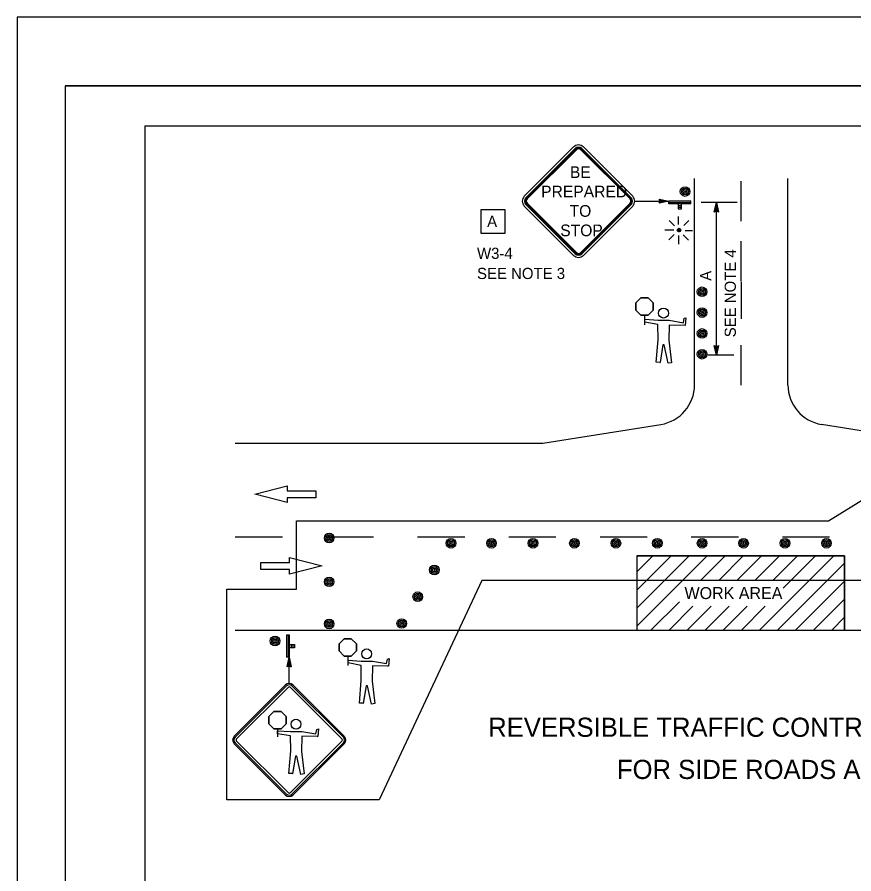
# Model space of a CAD drawing. Extents: x -893 to 867, y -474 to 712.
# Drawn here: x -893 to -370, y 175 to 712 of the extents above; entities that cross this region are included whole.
import ezdxf

# ---------------------------------------------------------------- set-up
doc = ezdxf.new("R2010")
doc.units = 0
for name, color, linetype in [('border_PLOTTING-ELEMENTS', 7, 'Continuous'), ('border_rw_22x34_Cut_Lines', 7, 'Continuous'), ('border_SHEET', 7, 'Continuous'), ('pp_PRESENTATION', 7, 'Continuous'), ('rd_PAVEMENT', 7, 'Continuous'), ('tcd_SIGN-ROADSIDE', 7, 'Continuous'), ('tcd_SIGN-ROADSIDE-anno', 7, 'Continuous'), ('temp_TRAFFIC-CONES', 7, 'Continuous'), ('temp_TRAFFIC-CONTROL-anno', 7, 'Continuous')]:
    doc.layers.add(name, color=color, linetype=linetype)

msp = doc.modelspace()

# ---------------------------------------------------------------- linework, layer by layer
at = {"layer": 'border_PLOTTING-ELEMENTS'}
for points in [[(-893.45, -474.04), (866.55, -474.04), (866.55, 711.96), (-893.45, 711.96)], [(-863.45, -431.04), (836.55, -431.04), (836.55, 668.96), (-863.45, 668.96)]]:
    msp.add_lwpolyline(points, close=True, dxfattribs=at)
at = {"layer": 'border_rw_22x34_Cut_Lines'}
for q in [(836.55, 668.96), (-863.45, -431.04)]:
    msp.add_line((-863.45, 668.96), q, dxfattribs=at)
at = {"layer": 'border_SHEET'}
for q in [(811.55, 643.96), (-813.45, -406.04)]:
    msp.add_line((-813.45, 643.96), q, dxfattribs=at)
at = {"layer": 'pp_PRESENTATION'}
for p, q in [((-744.67, 413.11), (-724.34, 418.33)), ((-724.34, 418.33), (-724.34, 415.24)), ((-724.34, 415.24), (-706.41, 415.24)), ((-706.41, 415.24), (-706.41, 413.11)), ((-724.35, 407.89), (-744.67, 413.11)), ((-706.41, 410.99), (-724.35, 410.99)), ((-724.35, 410.99), (-724.35, 407.89)), ((-706.41, 413.11), (-706.41, 410.99)), ((-740.87, 368.22), (-740.87, 370.35)), ((-740.87, 370.35), (-722.93, 370.35)), ((-722.93, 370.35), (-722.93, 373.44)), ((-722.93, 373.44), (-702.61, 368.22)), ((-740.87, 366.1), (-740.87, 368.22)), ((-722.94, 366.1), (-740.87, 366.1)), ((-702.61, 368.22), (-722.94, 363.01)), ((-722.94, 363.01), (-722.94, 366.1))]:
    msp.add_line(p, q, dxfattribs=at)
msp.add_lwpolyline([(-762.13, 353.69), (-718.59, 353.69), (-718.59, 396.47), (-385.64, 396.47), (-239.92, 486.46), (-239.92, 556.12), (-108.97, 556.12), (-108.97, 409.27), (-281.92, 302.47), (-324.54, 359.15), (-602.49, 359.15), (-666.89, 221.71), (-762.13, 221.71)], close=True, dxfattribs=at)
at = {"layer": 'rd_PAVEMENT'}
for p, q in [((-469.45, 481.56), (-469.45, 610.93)), ((-410.95, 481.56), (-410.95, 610.93)), ((-440.2, 546.24), (-440.2, 523.07)), ((-564.45, 445.04), (-490.5, 456.87)), ((-315.95, 445.04), (-389.9, 456.87)), ((-756.96, 445.04), (-564.45, 445.04)), ((-505.53, 374.54), (-505.53, 328.04)), ((-505.53, 374.54), (-375.53, 374.54)), ((-375.53, 374.54), (-375.53, 328.04)), ((-756.96, 328.04), (-111.48, 328.04))]:
    msp.add_line(p, q, dxfattribs=at)
for points in [[(-440.2, 584.23), (-440.2, 609.23)], [(-440.2, 546.56), (-440.2, 571.56)], [(-440.2, 481.56), (-440.2, 506.56)], [(-756.96, 386.54), (-727.45, 386.54)], [(-699.87, 386.54), (-670.36, 386.54)], [(-642.79, 386.54), (-613.28, 386.54)], [(-585.7, 386.54), (-556.19, 386.54)], [(-528.61, 386.54), (-499.1, 386.54)], [(-471.52, 386.54), (-442.01, 386.54)], [(-414.44, 386.54), (-384.93, 386.54)], [(-505.53, 341.85), (-472.84, 374.54)], [(-505.53, 353.16), (-484.15, 374.54)], [(-505.53, 364.47), (-495.46, 374.54)], [(-476.93, 359.13), (-461.52, 374.54)], [(-465.62, 359.13), (-450.21, 374.54)], [(-454.31, 359.13), (-438.9, 374.54)], [(-442.99, 359.13), (-427.58, 374.54)], [(-431.68, 359.13), (-416.27, 374.54)], [(-420.36, 359.13), (-404.95, 374.54)], [(-413.9, 354.28), (-393.64, 374.54)], [(-409.82, 347.05), (-382.33, 374.54)], [(-417.51, 328.04), (-375.53, 370.02)], [(-505.53, 330.53), (-476.93, 359.13)], [(-406.2, 328.04), (-375.53, 358.71)], [(-496.71, 328.04), (-478.94, 345.81)], [(-428.83, 328.04), (-409.82, 347.05)], [(-394.89, 328.04), (-375.53, 347.4)], [(-485.4, 328.04), (-470.42, 343.02)], [(-474.08, 328.04), (-459.11, 343.02)], [(-462.77, 328.04), (-447.79, 343.02)], [(-451.45, 328.04), (-436.48, 343.02)], [(-440.14, 328.04), (-425.17, 343.02)], [(-383.57, 328.04), (-375.53, 336.08)]]:
    msp.add_lwpolyline(points, dxfattribs=at)
msp.add_lwpolyline([(-505.53, 374.54), (-505.53, 328.04), (-375.53, 328.04), (-375.53, 374.54)], close=True, dxfattribs=at)
for centre, start, end in [((-494.45, 481.56), 279.0903, 0), ((-385.95, 481.56), 180, 260.9097)]:
    msp.add_arc(centre, 25, start, end, dxfattribs=at)
at = {"layer": 'tcd_SIGN-ROADSIDE'}
for p, q in [((-485.58, 594.94), (-485.58, 596.91)), ((-485.58, 596.91), (-471.8, 596.91)), ((-485.58, 595.92), (-471.8, 595.92)), ((-471.8, 594.94), (-471.8, 596.91)), ((-471.8, 594.94), (-485.58, 594.94)), ((-479.67, 594.94), (-479.67, 593.96)), ((-479.67, 593.96), (-479.67, 591.99)), ((-479.67, 593.96), (-477.7, 593.96)), ((-479.67, 592.97), (-477.7, 592.97)), ((-479.67, 591.99), (-477.7, 591.99)), ((-478.69, 594.94), (-478.69, 594.94)), ((-477.7, 593.96), (-477.7, 594.94)), ((-477.7, 591.99), (-477.7, 593.96)), ((-479.42, 582.1), (-479.42, 587.05)), ((-482.03, 581.34), (-485.35, 584.66)), ((-476.19, 581.47), (-473.1, 584.56)), ((-482.41, 578.58), (-487.93, 578.58)), ((-482.12, 575.81), (-485.48, 572.45)), ((-479.42, 575.27), (-479.42, 569.85)), ((-476.55, 575.6), (-473.26, 572.3)), ((-475.4, 578.4), (-470.64, 578.4)), ((-503.01, 536.14), (-506.2, 532.96)), ((-503.01, 536.14), (-506.2, 532.96)), ((-506.2, 532.96), (-503.01, 536.14)), ((-506.2, 532.96), (-506.2, 528.46)), ((-506.2, 532.96), (-506.2, 528.46)), ((-506.2, 528.46), (-506.2, 532.96)), ((-498.51, 536.14), (-503.01, 536.14)), ((-498.51, 536.14), (-503.01, 536.14)), ((-503.01, 536.14), (-498.51, 536.14)), ((-495.33, 532.96), (-498.51, 536.14)), ((-495.33, 532.96), (-498.51, 536.14)), ((-498.51, 536.14), (-495.33, 532.96)), ((-495.33, 528.46), (-495.33, 532.96)), ((-495.33, 528.46), (-495.33, 532.96)), ((-495.33, 532.96), (-495.33, 528.46)), ((-506.2, 528.46), (-503.01, 525.27)), ((-506.2, 528.46), (-503.01, 525.27)), ((-503.01, 525.27), (-506.2, 528.46)), ((-498.51, 525.27), (-495.33, 528.46)), ((-498.51, 525.27), (-495.33, 528.46)), ((-495.33, 528.46), (-498.51, 525.27)), ((-503.01, 525.27), (-498.51, 525.27)), ((-503.01, 525.27), (-498.51, 525.27)), ((-498.51, 525.27), (-503.01, 525.27)), ((-500.76, 525.25), (-500.76, 519.35)), ((-722.88, 324.88), (-724.85, 324.88)), ((-724.85, 324.88), (-724.85, 311.1)), ((-723.87, 324.88), (-723.87, 311.1)), ((-722.88, 311.1), (-722.88, 324.88)), ((-688.8, 322.7), (-691.98, 319.52)), ((-688.8, 322.7), (-691.98, 319.52)), ((-691.98, 319.52), (-688.8, 322.7)), ((-688.8, 322.7), (-691.98, 319.52)), ((-688.8, 322.7), (-691.98, 319.52)), ((-691.98, 319.52), (-688.8, 322.7)), ((-684.3, 322.7), (-688.8, 322.7)), ((-684.3, 322.7), (-688.8, 322.7)), ((-688.8, 322.7), (-684.3, 322.7)), ((-684.3, 322.7), (-688.8, 322.7)), ((-684.3, 322.7), (-688.8, 322.7)), ((-688.8, 322.7), (-684.3, 322.7)), ((-681.11, 319.52), (-684.3, 322.7)), ((-681.11, 319.52), (-684.3, 322.7)), ((-684.3, 322.7), (-681.11, 319.52)), ((-681.11, 319.52), (-684.3, 322.7)), ((-681.11, 319.52), (-684.3, 322.7)), ((-684.3, 322.7), (-681.11, 319.52)), ((-722.88, 318.97), (-721.9, 318.97)), ((-722.88, 317.99), (-722.88, 317.99)), ((-721.9, 317), (-722.88, 317)), ((-721.9, 318.97), (-719.93, 318.97)), ((-721.9, 318.97), (-721.9, 317)), ((-719.93, 317), (-721.9, 317)), ((-720.92, 318.97), (-720.92, 317)), ((-719.93, 318.97), (-719.93, 317)), ((-691.98, 319.52), (-691.98, 315.02)), ((-691.98, 319.52), (-691.98, 315.02)), ((-691.98, 315.02), (-691.98, 319.52)), ((-691.98, 319.52), (-691.98, 315.02)), ((-691.98, 319.52), (-691.98, 315.02)), ((-691.98, 315.02), (-691.98, 319.52)), ((-681.11, 315.02), (-681.11, 319.52)), ((-681.11, 315.02), (-681.11, 319.52)), ((-681.11, 319.52), (-681.11, 315.02)), ((-681.11, 315.02), (-681.11, 319.52)), ((-681.11, 315.02), (-681.11, 319.52)), ((-681.11, 319.52), (-681.11, 315.02)), ((-691.98, 315.02), (-688.8, 311.84)), ((-691.98, 315.02), (-688.8, 311.84)), ((-688.8, 311.84), (-691.98, 315.02)), ((-691.98, 315.02), (-688.8, 311.84)), ((-691.98, 315.02), (-688.8, 311.84)), ((-688.8, 311.84), (-691.98, 315.02)), ((-688.8, 311.84), (-684.3, 311.84)), ((-688.8, 311.84), (-684.3, 311.84)), ((-684.3, 311.84), (-688.8, 311.84)), ((-688.8, 311.84), (-684.3, 311.84)), ((-688.8, 311.84), (-684.3, 311.84)), ((-684.3, 311.84), (-688.8, 311.84)), ((-686.54, 311.82), (-686.54, 305.92)), ((-686.54, 311.82), (-686.54, 305.92)), ((-684.3, 311.84), (-681.11, 315.02)), ((-684.3, 311.84), (-681.11, 315.02)), ((-681.11, 315.02), (-684.3, 311.84)), ((-684.3, 311.84), (-681.11, 315.02)), ((-684.3, 311.84), (-681.11, 315.02)), ((-681.11, 315.02), (-684.3, 311.84)), ((-722.88, 311.1), (-724.85, 311.1)), ((-757.61, 261.54), (-725.44, 293.71)), ((-757.04, 260.96), (-724.86, 293.13)), ((-756.08, 260), (-723.91, 292.18)), ((-722.38, 292.18), (-690.2, 260)), ((-721.42, 293.13), (-689.24, 260.96)), ((-720.84, 293.71), (-688.67, 261.54)), ((-732.77, 277.11), (-735.95, 273.93)), ((-732.77, 277.11), (-735.95, 273.93)), ((-735.95, 273.93), (-732.77, 277.11)), ((-735.95, 273.93), (-735.95, 269.43)), ((-735.95, 273.93), (-735.95, 269.43)), ((-735.95, 269.43), (-735.95, 273.93)), ((-728.27, 277.11), (-732.77, 277.11)), ((-728.27, 277.11), (-732.77, 277.11)), ((-732.77, 277.11), (-728.27, 277.11)), ((-725.09, 273.93), (-728.27, 277.11)), ((-725.09, 273.93), (-728.27, 277.11)), ((-728.27, 277.11), (-725.09, 273.93)), ((-725.09, 269.43), (-725.09, 273.93)), ((-725.09, 269.43), (-725.09, 273.93)), ((-725.09, 273.93), (-725.09, 269.43)), ((-735.95, 269.43), (-732.77, 266.25)), ((-735.95, 269.43), (-732.77, 266.25)), ((-732.77, 266.25), (-735.95, 269.43)), ((-728.27, 266.25), (-725.09, 269.43)), ((-728.27, 266.25), (-725.09, 269.43)), ((-725.09, 269.43), (-728.27, 266.25)), ((-732.77, 266.25), (-728.27, 266.25)), ((-732.77, 266.25), (-728.27, 266.25)), ((-728.27, 266.25), (-732.77, 266.25)), ((-730.52, 266.23), (-730.52, 261.26)), ((-723.91, 226.3), (-756.08, 258.47)), ((-690.2, 258.47), (-722.38, 226.3)), ((-725.44, 224.77), (-757.61, 256.94)), ((-724.86, 225.34), (-757.04, 257.51)), ((-689.24, 257.51), (-721.42, 225.34)), ((-688.67, 256.94), (-720.84, 224.77))]:
    msp.add_line(p, q, dxfattribs=at)
for points in [[(-545.1, 630.65), (-575.98, 599.76)], [(-544.08, 629.63), (-574.97, 598.75)], [(-543.74, 629.29), (-574.63, 598.41)], [(-543.4, 628.95), (-574.29, 598.07)], [(-509.8, 598.07), (-540.69, 628.95)], [(-509.46, 598.41), (-540.35, 629.29)], [(-509.12, 598.75), (-540.01, 629.63)], [(-508.11, 599.76), (-538.99, 630.65)], [(-575.98, 593.66), (-545.1, 562.77)], [(-574.97, 594.67), (-544.08, 563.79)], [(-574.63, 595.01), (-543.74, 564.13)], [(-574.29, 595.35), (-543.4, 564.47)], [(-540.69, 564.47), (-509.8, 595.35)], [(-540.35, 564.13), (-509.46, 595.01)], [(-540.01, 563.79), (-509.12, 594.67)], [(-538.99, 562.77), (-508.11, 593.66)], [(-478.14, 578.04), (-479.64, 579.54)], [(-478.07, 578.24), (-479.44, 579.61)], [(-478.03, 578.49), (-479.19, 579.65)], [(-478.06, 578.81), (-478.87, 579.62)], [(-479.21, 577.41), (-480.27, 578.47)], [(-478.95, 577.43), (-480.25, 578.73)], [(-478.73, 577.49), (-480.19, 578.95)], [(-479.58, 577.5), (-480.19, 578.1)], [(-478.54, 577.59), (-480.09, 579.14)], [(-478.38, 577.71), (-479.97, 579.3)], [(-478.25, 577.86), (-479.82, 579.43)], [(-475.55, 518.88), (-475.21, 519.22)], [(-491.12, 495.6), (-491.04, 495.69)], [(-661.33, 305.45), (-660.99, 305.79)], [(-661.33, 305.45), (-660.99, 305.79)], [(-676.91, 282.17), (-676.82, 282.25)], [(-676.91, 282.17), (-676.82, 282.25)], [(-705.56, 261.4), (-705.22, 261.74)], [(-721.14, 238.12), (-721.05, 238.21)]]:
    msp.add_lwpolyline(points, dxfattribs=at)
for points in [[(-500.56, 521), (-500.56, 522.71), (-492.3, 522.14), (-485.3, 522.14), (-476.38, 520.52), (-475.94, 523.33), (-474.85, 523.65), (-475.23, 518.87), (-485.3, 519.13), (-485.44, 509.62), (-483.81, 495.44), (-485.91, 495.2), (-488.4, 506.66), (-489.18, 506.66), (-491.05, 495.59), (-493.39, 495.83), (-492.22, 509.93), (-492.38, 519.36)], [(-474.85, 523.65), (-475.23, 518.87), (-485.3, 519.13), (-485.44, 509.62), (-483.81, 495.44), (-485.91, 495.2), (-488.4, 506.66), (-489.18, 506.66), (-491.04, 495.69), (-493.39, 495.83), (-492.22, 509.93), (-492.38, 519.36), (-500.56, 521), (-500.56, 522.71), (-492.3, 522.14), (-485.3, 522.14), (-476.38, 520.52), (-475.94, 523.33)], [(-686.34, 307.56), (-686.34, 309.28), (-678.08, 308.71), (-671.08, 308.71), (-662.16, 307.09), (-661.72, 309.9), (-660.63, 310.21), (-661.02, 305.44), (-671.08, 305.69), (-671.23, 296.19), (-669.59, 282), (-671.69, 281.77), (-674.19, 293.23), (-674.97, 293.23), (-676.84, 282.16), (-679.18, 282.39), (-678.01, 296.5), (-678.16, 305.93)], [(-660.63, 310.21), (-661.02, 305.44), (-671.08, 305.69), (-671.23, 296.19), (-669.59, 282), (-671.69, 281.77), (-674.19, 293.23), (-674.97, 293.23), (-676.82, 282.25), (-679.18, 282.39), (-678.01, 296.5), (-678.16, 305.93), (-686.34, 307.56), (-686.34, 309.28), (-678.08, 308.71), (-671.08, 308.71), (-662.16, 307.09), (-661.72, 309.9)], [(-686.34, 307.56), (-686.34, 309.28), (-678.08, 308.71), (-671.08, 308.71), (-662.16, 307.09), (-661.72, 309.9), (-660.63, 310.21), (-661.02, 305.44), (-671.08, 305.69), (-671.23, 296.19), (-669.59, 282), (-671.69, 281.77), (-674.19, 293.23), (-674.97, 293.23), (-676.84, 282.16), (-679.18, 282.39), (-678.01, 296.5), (-678.16, 305.93)], [(-660.63, 310.21), (-661.02, 305.44), (-671.08, 305.69), (-671.23, 296.19), (-669.59, 282), (-671.69, 281.77), (-674.19, 293.23), (-674.97, 293.23), (-676.82, 282.25), (-679.18, 282.39), (-678.01, 296.5), (-678.16, 305.93), (-686.34, 307.56), (-686.34, 309.28), (-678.08, 308.71), (-671.08, 308.71), (-662.16, 307.09), (-661.72, 309.9)], [(-730.57, 263.17), (-730.57, 264.88), (-722.31, 264.66), (-715.31, 264.66), (-706.39, 263.04), (-705.95, 265.85), (-704.86, 266.16), (-705.25, 261.39), (-715.31, 261.65), (-715.46, 252.14), (-713.82, 237.96), (-715.92, 237.72), (-718.42, 249.18), (-719.2, 249.18), (-721.07, 238.11), (-723.41, 238.35), (-722.24, 252.45), (-722.39, 261.88)], [(-704.86, 266.16), (-705.25, 261.39), (-715.31, 261.65), (-715.46, 252.14), (-713.82, 237.96), (-715.92, 237.72), (-718.42, 249.18), (-719.2, 249.18), (-721.05, 238.21), (-723.41, 238.35), (-722.24, 252.45), (-722.39, 261.88), (-730.57, 263.17), (-730.57, 264.88), (-722.31, 264.66), (-715.31, 264.66), (-706.39, 263.04), (-705.95, 265.85)]]:
    msp.add_lwpolyline(points, close=True, dxfattribs=at)
for centre, radius in [((-479.15, 578.53), 1.12), ((-488.87, 526.61), 3.11), ((-488.87, 526.61), 3.11), ((-674.66, 313.17), 3.11), ((-674.66, 313.17), 3.11), ((-674.66, 313.17), 3.11), ((-674.66, 313.17), 3.11), ((-718.89, 269.13), 3.11), ((-718.89, 269.13), 3.11)]:
    msp.add_circle(centre, radius, dxfattribs=at)
for centre, radius, start, end in [((-542.05, 627.59), 4.32, 45, 135), ((-542.05, 627.59), 2.88, 45, 135), ((-542.05, 627.59), 2.4, 45, 135), ((-542.05, 627.59), 1.92, 45, 135), ((-572.93, 596.71), 4.32, 135, 224.9999), ((-572.93, 596.71), 2.88, 135, 224.9999), ((-572.93, 596.71), 2.4, 135, 224.9999), ((-572.93, 596.71), 1.92, 135, 224.9999), ((-511.16, 596.71), 1.92, 315, 45), ((-511.16, 596.71), 2.4, 315, 45), ((-511.16, 596.71), 2.88, 315, 45), ((-511.16, 596.71), 4.32, 315, 45), ((-542.05, 565.83), 2.88, 225, 315), ((-542.05, 565.83), 2.4, 225, 315), ((-542.05, 565.83), 1.92, 225, 315), ((-542.05, 565.83), 4.32, 225, 315), ((-723.14, 291.41), 3.25, 45, 135), ((-723.14, 291.41), 2.44, 45, 135), ((-723.14, 291.41), 1.08, 45, 135), ((-755.31, 259.24), 3.25, 135, 225), ((-755.31, 259.24), 2.44, 135, 225), ((-755.31, 259.24), 1.08, 135, 225), ((-690.97, 259.24), 1.08, 315, 45), ((-690.97, 259.24), 2.44, 315, 45), ((-690.97, 259.24), 3.25, 315, 45), ((-723.14, 227.06), 1.08, 225, 315), ((-723.14, 227.06), 3.25, 225, 315), ((-723.14, 227.06), 2.44, 225, 315)]:
    msp.add_arc(centre, radius, start, end, dxfattribs=at)
at = {"layer": 'tcd_SIGN-ROADSIDE-anno'}
msp.add_line((-442.77, 595.84), (-465.31, 595.84), dxfattribs=at)
at = {"layer": 'temp_TRAFFIC-CONES'}
for centre, radius in [((-475.37, 602.72), 3), ((-475.37, 602.72), 2.1), ((-475.37, 602.72), 1.2), ((-475.37, 602.72), 0.3), ((-464.73, 539.96), 3), ((-464.73, 539.96), 2.1), ((-464.73, 539.96), 1.2), ((-464.73, 539.96), 0.3), ((-464.73, 526.91), 3), ((-464.73, 526.91), 2.1), ((-464.73, 526.91), 1.2), ((-464.73, 526.91), 0.3), ((-464.73, 513.87), 3), ((-464.73, 513.87), 2.1), ((-464.73, 513.87), 1.2), ((-464.73, 513.87), 0.3), ((-464.73, 500.83), 3), ((-464.73, 500.83), 2.1), ((-464.73, 500.83), 1.2), ((-464.73, 500.83), 0.3), ((-698.14, 385.72), 3), ((-698.14, 385.72), 2.1), ((-698.14, 385.72), 1.2), ((-698.14, 385.72), 0.3), ((-621.89, 382.46), 3), ((-621.89, 382.46), 2.1), ((-621.89, 382.46), 1.2), ((-621.89, 382.46), 0.3), ((-596.51, 382.46), 3), ((-596.51, 382.46), 2.1), ((-596.51, 382.46), 1.2), ((-596.51, 382.46), 0.3), ((-570.56, 382.46), 3), ((-570.56, 382.46), 2.1), ((-570.56, 382.46), 1.2), ((-570.56, 382.46), 0.3), ((-544.61, 382.46), 3), ((-544.61, 382.46), 2.1), ((-544.61, 382.46), 1.2), ((-544.61, 382.46), 0.3), ((-518.66, 382.46), 3), ((-518.66, 382.46), 2.1), ((-518.66, 382.46), 1.2), ((-518.66, 382.46), 0.3), ((-492.71, 382.46), 3), ((-492.71, 382.46), 2.1), ((-492.71, 382.46), 1.2), ((-492.71, 382.46), 0.3), ((-464.69, 382.46), 3), ((-464.69, 382.46), 2.1), ((-464.69, 382.46), 1.2), ((-464.69, 382.46), 0.3), ((-438.74, 382.46), 3), ((-438.74, 382.46), 2.1), ((-438.74, 382.46), 1.2), ((-438.74, 382.46), 0.3), ((-412.79, 382.46), 3), ((-412.79, 382.46), 2.1), ((-412.79, 382.46), 1.2), ((-412.79, 382.46), 0.3), ((-386.84, 382.46), 3), ((-386.84, 382.46), 2.1), ((-386.84, 382.46), 1.2), ((-386.84, 382.46), 0.3), ((-632.28, 365.72), 3), ((-632.28, 365.72), 2.1), ((-632.28, 365.72), 1.2), ((-632.28, 365.72), 0.3), ((-698.14, 358.29), 3), ((-698.14, 358.29), 2.1), ((-698.14, 358.29), 1.2), ((-698.14, 358.29), 0.3), ((-642.67, 348.97), 3), ((-642.67, 348.97), 2.1), ((-642.67, 348.97), 1.2), ((-642.67, 348.97), 0.3), ((-698.14, 331.94), 3), ((-698.14, 331.94), 2.1), ((-698.14, 331.94), 1.2), ((-652.69, 332.23), 3), ((-652.69, 332.23), 2.1), ((-652.69, 332.23), 1.2), ((-698.14, 331.94), 0.3), ((-652.69, 332.23), 0.3), ((-732.02, 321.25), 3), ((-732.02, 321.25), 2.1), ((-732.02, 321.25), 1.2), ((-732.02, 321.25), 0.3)]:
    msp.add_circle(centre, radius, dxfattribs=at)
at = {"layer": 'temp_TRAFFIC-CONTROL-anno'}
for p, q in [((-506.84, 596.71), (-485.58, 596.71)), ((-490.78, 596.71), (-491.58, 598.05)), ((-491.58, 598.05), (-491.58, 598.05)), ((-491.58, 598.05), (-485.58, 596.71)), ((-485.58, 596.71), (-491.58, 595.38)), ((-491.58, 595.38), (-490.78, 596.71)), ((-491.36, 597.69), (-486.96, 596.71)), ((-486.97, 596.71), (-491.34, 595.74)), ((-488.34, 596.71), (-491.16, 596.09)), ((-491.12, 597.33), (-488.34, 596.71)), ((-490.95, 596.99), (-489.72, 596.71)), ((-489.72, 596.71), (-490.93, 596.45)), ((-485.58, 596.71), (-485.58, 596.71)), ((-457.06, 589.84), (-455.72, 595.84)), ((-455.72, 595.84), (-455.72, 595.84)), ((-455.72, 595.84), (-454.38, 589.84)), ((-455.72, 500.25), (-455.72, 595.84)), ((-491.58, 595.38), (-491.58, 595.38)), ((-455.72, 590.64), (-457.06, 589.84)), ((-456.7, 590.06), (-455.72, 594.46)), ((-456.34, 590.29), (-455.72, 593.08)), ((-455.99, 590.47), (-455.72, 591.7)), ((-455.72, 593.08), (-455.09, 590.25)), ((-455.72, 591.7), (-455.45, 590.49)), ((-454.38, 589.84), (-455.72, 590.64)), ((-455.71, 594.45), (-454.74, 590.07)), ((-457.06, 589.84), (-457.06, 589.84)), ((-454.38, 589.84), (-454.38, 589.84)), ((-455.72, 500.25), (-457.05, 506.25)), ((-457.05, 506.25), (-457.05, 506.25)), ((-457.05, 506.25), (-455.72, 505.45)), ((-455.72, 501.64), (-456.69, 506.02)), ((-455.71, 503.01), (-456.34, 505.84)), ((-455.71, 504.4), (-455.98, 505.6)), ((-455.72, 505.45), (-454.38, 506.25)), ((-454.38, 506.25), (-455.72, 500.25)), ((-454.73, 506.03), (-455.71, 501.63)), ((-455.09, 505.8), (-455.71, 503.01)), ((-455.44, 505.62), (-455.71, 504.4)), ((-454.38, 506.25), (-454.38, 506.25)), ((-444.84, 500.25), (-461.14, 500.25)), ((-455.72, 500.25), (-455.72, 500.25)), ((-723.14, 294.66), (-723.14, 311.02))]:
    msp.add_line(p, q, dxfattribs=at)
for points in [[(-603.1, 576.52), (-603.1, 591.52), (-588.1, 591.52), (-588.1, 576.52)], [(-724.46, 305.11), (-723.14, 311.02), (-721.83, 305.11), (-722.18, 305.32), (-723.14, 309.65), (-724.11, 305.32), (-723.76, 305.53), (-723.14, 308.3), (-722.53, 305.53), (-722.88, 305.74), (-723.14, 306.94), (-723.41, 305.74), (-723.14, 305.9), (-721.83, 305.11), (-723.14, 305.9)]]:
    msp.add_lwpolyline(points, close=True, dxfattribs=at)

# ---------------------------------------------------------------- texts
at = {"layer": 'tcd_SIGN-ROADSIDE'}
for s, p in [('BE', (-547.46, 611.22)), ('PREPARED', (-565.47, 599.06)), ('TO', (-547.66, 586.9)), ('STOP', (-553.51, 574.74))]:
    msp.add_text(s, height=7.321, dxfattribs=at).set_placement(p)
at = {"layer": 'temp_TRAFFIC-CONTROL-anno'}
for s, height, p in [('A', 7, (-599.26, 580.54)), ('W3-4', 7, (-605.6, 560.54)), ('SEE NOTE 3', 7, (-605.6, 547.94)), ('WORK AREA', 7.5, (-475.71, 347.5)), ('REVERSIBLE TRAFFIC CONTROL WITH ADDITIONAL FLAGGERS', 12, (-598.6, 261.23)), ('FOR SIDE ROADS AND BUSINESS DRIVEWAYS', 12, (-518.03, 234.83))]:
    msp.add_text(s, height=height, dxfattribs=at).set_placement(p)
for s, p in [('SEE NOTE 4', (-443.58, 511.46)), ('A', (-458.95, 546.84))]:
    msp.add_text(s, height=7, rotation=90, dxfattribs=at).set_placement(p)

doc.saveas('drawing.dxf')
